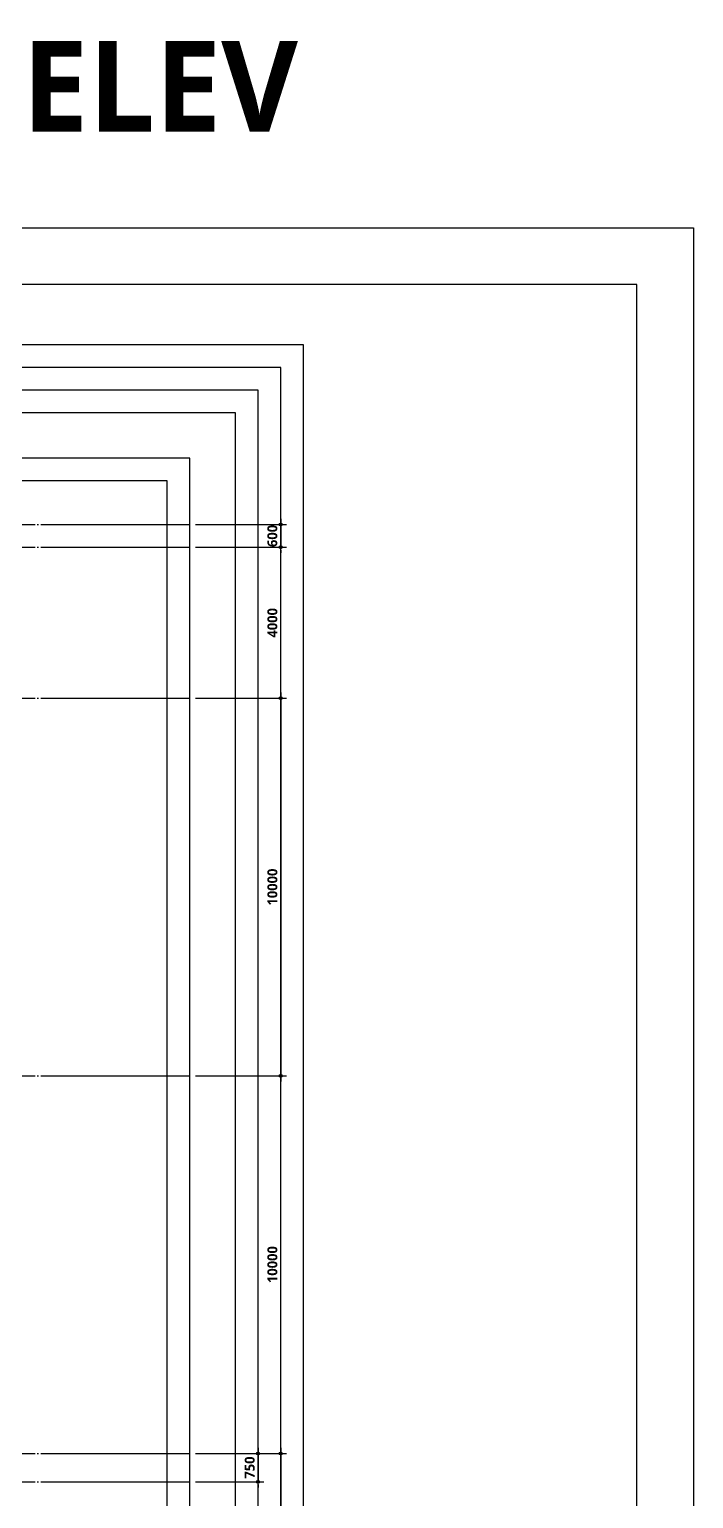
# Model space of a CAD drawing. Header units: millimetres. Extents: x 0 to 356400, y 0 to 68257.
# Drawn here: x 338826 to 356400, y 29341 to 68257 of the extents above; entities that cross this region are included whole.
import ezdxf
from ezdxf.enums import TextEntityAlignment as Align

# ---------------------------------------------------------------- set-up
doc = ezdxf.new("R2010")
doc.units = ezdxf.units.MM
doc.header["$LTSCALE"] = 75
doc.linetypes.add('CEN', pattern=[62, 60, -1, 0, -1])
doc.layers.get('Defpoints').update_dxf_attribs({"color": 161})
doc.layers.add('A-CEN', color=1, linetype='CEN')
doc.layers.add('A-ST-AXIS-DIM', color=7, linetype='Continuous')
for name, color, linetype, plot in [('Defpoint', 161, 'Continuous', False), ('G(그리드1)', 185, 'Continuous', False), ('G(그리드2)', 235, 'Continuous', False)]:
    doc.layers.add(name, color=color, linetype=linetype, plot=plot)
doc.styles.add('2020음성 1차', font='NanumGothicBold.ttf')
doc.styles.add('SH_대대리576', font='')
doc.styles.add('SH_진천_나눔', font='NanumGothicBold.ttf')
doc.styles.get('SH_대대리576').set_extended_font_data('NanumGothic', bold=True)
doc.dimstyles.new('SHP 75', dxfattribs={"dimscale": 75, "dimtxt": 3.5, "dimasz": 1, "dimexe": 2, "dimexo": 2, "dimgap": 1, "dimtad": 1, "dimdec": 0, "dimzin": 0, "dimdsep": 46, "dimtxsty": 'SH_대대리576', "dimblk": 'DIMDOT', "dimcen": 0.09, "dimclrd": 256, "dimclre": 256, "dimclrt": 3, "dimadec": 0, "dimazin": 1, "dimtfac": 1, "dimtdec": 0, "dimtix": 1, "dimtmove": 2, "dimatfit": 0, "dimldrblk": 'DIMDOT', "dimfxl": 1, "dimtfillclr": 3, "dimtolj": 1, "dimtzin": 0, "dimlwd": -1, "dimlwe": -1, "dimarcsym": 0})

# ---------------------------------------------------------------- blocks, each defined once
blk = doc.blocks.new('DIMDOT')
at = {"color": 0}
blk.add_line((-2, 0), (2, 0), dxfattribs=at)
for radius in [0.5, 0.25]:
    blk.add_circle((0, 0), radius, dxfattribs=at)
blk = doc.blocks.new('*D9524')
at = {"layer": 'A-ST-AXIS-DIM'}
for p, q in [((343225, 50539), (345625, 50539)), ((345475, 50464), (345475, 40614)), ((343225, 40539), (345625, 40539))]:
    blk.add_line(p, q, dxfattribs=at)
at = {"layer": 'Defpoints', "color": 0}
for p in [(343075, 50539), (343075, 40539), (345475, 40539)]:
    blk.add_point(p, dxfattribs=at)
at = {"layer": 'A-ST-AXIS-DIM', "linetype": 'ByBlock', "xscale": 75, "yscale": 75, "zscale": 75}
for p, rotation in [((345475, 50539), 90), ((345475, 40539), 270)]:
    blk.add_blockref('DIMDOT', p, dxfattribs=dict(at, rotation=rotation))
at = {"layer": 'A-ST-AXIS-DIM', "color": 3, "insert": (345256, 45539), "char_height": 262.5, "attachment_point": 5, "rotation": 90, "style": 'SH_진천_나눔'}
blk.add_mtext('\\A1;10000', dxfattribs=at)
blk = doc.blocks.new('*D9525')
at = {"layer": 'A-ST-AXIS-DIM'}
for p, q in [((343225, 40539), (345625, 40539)), ((345475, 30614), (345475, 40464)), ((343225, 30539), (345625, 30539))]:
    blk.add_line(p, q, dxfattribs=at)
at = {"layer": 'Defpoints', "color": 0}
for p in [(343075, 40539), (345475, 40539), (343075, 30539)]:
    blk.add_point(p, dxfattribs=at)
at = {"layer": 'A-ST-AXIS-DIM', "linetype": 'ByBlock', "xscale": 75, "yscale": 75, "zscale": 75}
for p, rotation in [((345475, 40539), 90), ((345475, 30539), 270)]:
    blk.add_blockref('DIMDOT', p, dxfattribs=dict(at, rotation=rotation))
at = {"layer": 'A-ST-AXIS-DIM', "color": 3, "insert": (345256, 35539), "char_height": 262.5, "attachment_point": 5, "rotation": 90, "style": 'SH_진천_나눔'}
blk.add_mtext('\\A1;10000', dxfattribs=at)
blk = doc.blocks.new('*D9526')
at = {"layer": 'A-ST-AXIS-DIM'}
for p, q in [((343225, 30539), (345025, 30539)), ((344875, 30614), (344875, 30689)), ((344875, 30539), (344875, 29789)), ((343225, 29789), (345025, 29789)), ((344875, 29714), (344875, 29639))]:
    blk.add_line(p, q, dxfattribs=at)
at = {"layer": 'Defpoints', "color": 0}
for p in [(343075, 30539), (343075, 29789), (344875, 29789)]:
    blk.add_point(p, dxfattribs=at)
at = {"layer": 'A-ST-AXIS-DIM', "linetype": 'ByBlock', "xscale": 75, "yscale": 75, "zscale": 75}
for p, rotation in [((344875, 30539), 270), ((344875, 29789), 90)]:
    blk.add_blockref('DIMDOT', p, dxfattribs=dict(at, rotation=rotation))
at = {"layer": 'A-ST-AXIS-DIM', "color": 3, "insert": (344656, 30164), "char_height": 262.5, "attachment_point": 5, "rotation": 90, "style": 'SH_진천_나눔'}
blk.add_mtext('\\A1;750', dxfattribs=at)
blk = doc.blocks.new('*D9527')
at = {"layer": 'A-ST-AXIS-DIM'}
for p, q in [((343225, 29789), (345025, 29789)), ((344875, 24864), (344875, 29714)), ((343225, 24789), (345025, 24789))]:
    blk.add_line(p, q, dxfattribs=at)
at = {"layer": 'Defpoints', "color": 0}
for p in [(343075, 29789), (344875, 29789), (343075, 24789)]:
    blk.add_point(p, dxfattribs=at)
at = {"layer": 'A-ST-AXIS-DIM', "linetype": 'ByBlock', "xscale": 75, "yscale": 75, "zscale": 75}
for p, rotation in [((344875, 29789), 90), ((344875, 24789), 270)]:
    blk.add_blockref('DIMDOT', p, dxfattribs=dict(at, rotation=rotation))
at = {"layer": 'A-ST-AXIS-DIM', "color": 3, "insert": (344656, 27289), "char_height": 262.5, "attachment_point": 5, "rotation": 90, "style": 'SH_진천_나눔'}
blk.add_mtext('\\A1;5000', dxfattribs=at)
blk = doc.blocks.new('*D9529')
at = {"layer": 'A-ST-AXIS-DIM'}
for p, q in [((343225, 30539), (345625, 30539)), ((345475, 30464), (345475, 21614)), ((343225, 21539), (345625, 21539))]:
    blk.add_line(p, q, dxfattribs=at)
at = {"layer": 'Defpoints', "color": 0}
for p in [(343075, 30539), (343075, 21539), (345475, 21539)]:
    blk.add_point(p, dxfattribs=at)
at = {"layer": 'A-ST-AXIS-DIM', "linetype": 'ByBlock', "xscale": 75, "yscale": 75, "zscale": 75}
for p, rotation in [((345475, 30539), 90), ((345475, 21539), 270)]:
    blk.add_blockref('DIMDOT', p, dxfattribs=dict(at, rotation=rotation))
at = {"layer": 'A-ST-AXIS-DIM', "color": 3, "insert": (345255, 26039), "char_height": 262.5, "attachment_point": 5, "rotation": 90, "style": 'SH_진천_나눔'}
blk.add_mtext('\\A1;9000', dxfattribs=at)
blk = doc.blocks.new('*D9532')
at = {"layer": 'A-ST-AXIS-DIM'}
for p, q in [((343225, 54539), (345625, 54539)), ((345475, 50614), (345475, 54464)), ((343225, 50539), (345625, 50539))]:
    blk.add_line(p, q, dxfattribs=at)
at = {"layer": 'Defpoints', "color": 0}
for p in [(343075, 54539), (345475, 54539), (343075, 50539)]:
    blk.add_point(p, dxfattribs=at)
at = {"layer": 'A-ST-AXIS-DIM', "linetype": 'ByBlock', "xscale": 75, "yscale": 75, "zscale": 75}
for p, rotation in [((345475, 54539), 90), ((345475, 50539), 270)]:
    blk.add_blockref('DIMDOT', p, dxfattribs=dict(at, rotation=rotation))
at = {"layer": 'A-ST-AXIS-DIM', "color": 3, "insert": (345256, 52539), "char_height": 262.5, "attachment_point": 5, "rotation": 90, "style": 'SH_진천_나눔'}
blk.add_mtext('\\A1;4000', dxfattribs=at)
blk = doc.blocks.new('*D9533')
at = {"layer": 'A-ST-AXIS-DIM'}
for p, q in [((345475, 55214), (345475, 55289)), ((343225, 55139), (345625, 55139)), ((345475, 55139), (345475, 54539)), ((343225, 54539), (345625, 54539)), ((345475, 54464), (345475, 54389))]:
    blk.add_line(p, q, dxfattribs=at)
at = {"layer": 'Defpoints', "color": 0}
for p in [(343075, 55139), (343075, 54539), (345475, 54539)]:
    blk.add_point(p, dxfattribs=at)
at = {"layer": 'A-ST-AXIS-DIM', "linetype": 'ByBlock', "xscale": 75, "yscale": 75, "zscale": 75}
for p, rotation in [((345475, 55139), 270), ((345475, 54539), 90)]:
    blk.add_blockref('DIMDOT', p, dxfattribs=dict(at, rotation=rotation))
at = {"layer": 'A-ST-AXIS-DIM', "color": 3, "insert": (345255, 54839), "char_height": 262.5, "attachment_point": 5, "rotation": 90, "style": 'SH_진천_나눔'}
blk.add_mtext('\\A1;600', dxfattribs=at)

msp = doc.modelspace()

# ---------------------------------------------------------------- linework, layer by layer
at = {"layer": 'A-CEN'}
for p, q in [((325175, 55138.6), (343075, 55138.6)), ((325175, 54538.6), (343075, 54538.6)), ((325175, 50538.6), (343075, 50538.6)), ((325175, 40538.6), (343075, 40538.6)), ((325175, 30538.6), (343075, 30538.6)), ((325175, 29788.6), (343075, 29788.6))]:
    msp.add_line(p, q, dxfattribs=at)
at = {"layer": 'Defpoint'}
for points in [[(356400, 63000), (356400, 0), (311850, 0), (311850, 63000)], [(313350, 61500), (313350, 8250), (354900, 8250), (354900, 61500)]]:
    msp.add_lwpolyline(points, close=True, dxfattribs=at)
at = {"layer": 'G(그리드1)'}
for points in [[(346075, 59900), (319475, 59900), (319475, 3600), (346075, 3600)], [(346075, 59900), (322175, 59900), (322175, 3600), (346075, 3600)], [(345475, 59300), (322775, 59300), (322775, 4200), (345475, 4200)], [(344875, 58700), (323375, 58700), (323375, 4800), (344875, 4800)], [(344275, 58100), (323975, 58100), (323975, 5400), (344275, 5400)], [(343075, 56900), (325175, 56900), (325175, 6600), (343075, 6600)]]:
    msp.add_lwpolyline(points, close=True, dxfattribs=at)
at = {"layer": 'G(그리드2)'}
msp.add_lwpolyline([(342475, 56300), (325775, 56300), (325775, 7200), (342475, 7200)], close=True, dxfattribs=at)

# ---------------------------------------------------------------- texts
at = {"layer": 'Defpoints', "style": '2020음성 1차'}
msp.add_text('수직반송기 ELEV', height=2400, dxfattribs=at).set_placement((334346.1, 66750), align=Align.MIDDLE_CENTER)

# ---------------------------------------------------------------- dimensions: what is measured, and where the dimension line sits
at = {"layer": 'A-ST-AXIS-DIM'}
for base, p1, p2, angle, picture, middle in [((345475, 54538.6), (343075, 55138.6), (343075, 54538.6), 90, '*D9533', (345255.1, 54838.6)), ((345475, 54538.6), (343075, 50538.6), (343075, 54538.6), 270, '*D9532', (345256.1, 52538.6)), ((345475, 40538.6), (343075, 50538.6), (343075, 40538.6), 90, '*D9524', (345256.1, 45538.6)), ((345475, 40538.6), (343075, 30538.6), (343075, 40538.6), 270, '*D9525', (345256.1, 35538.6)), ((344875, 29788.6), (343075, 30538.6), (343075, 29788.6), 90, '*D9526', (344655.7, 30163.6)), ((345475, 21538.6), (343075, 30538.6), (343075, 21538.6), 90, '*D9529', (345255.1, 26038.6)), ((344875, 29788.6), (343075, 24788.6), (343075, 29788.6), 270, '*D9527', (344655.7, 27288.6))]:
    dim = msp.add_linear_dim(base=base, p1=p1, p2=p2, angle=angle, dimstyle='SHP 75', override={"dimtxsty": 'SH_진천_나눔', "dimldrblk": 'DIMDOT'}, dxfattribs=at)
    dim.commit()
    dim.dimension.update_dxf_attribs({"geometry": picture, "text_midpoint": middle})

doc.saveas('drawing.dxf')
